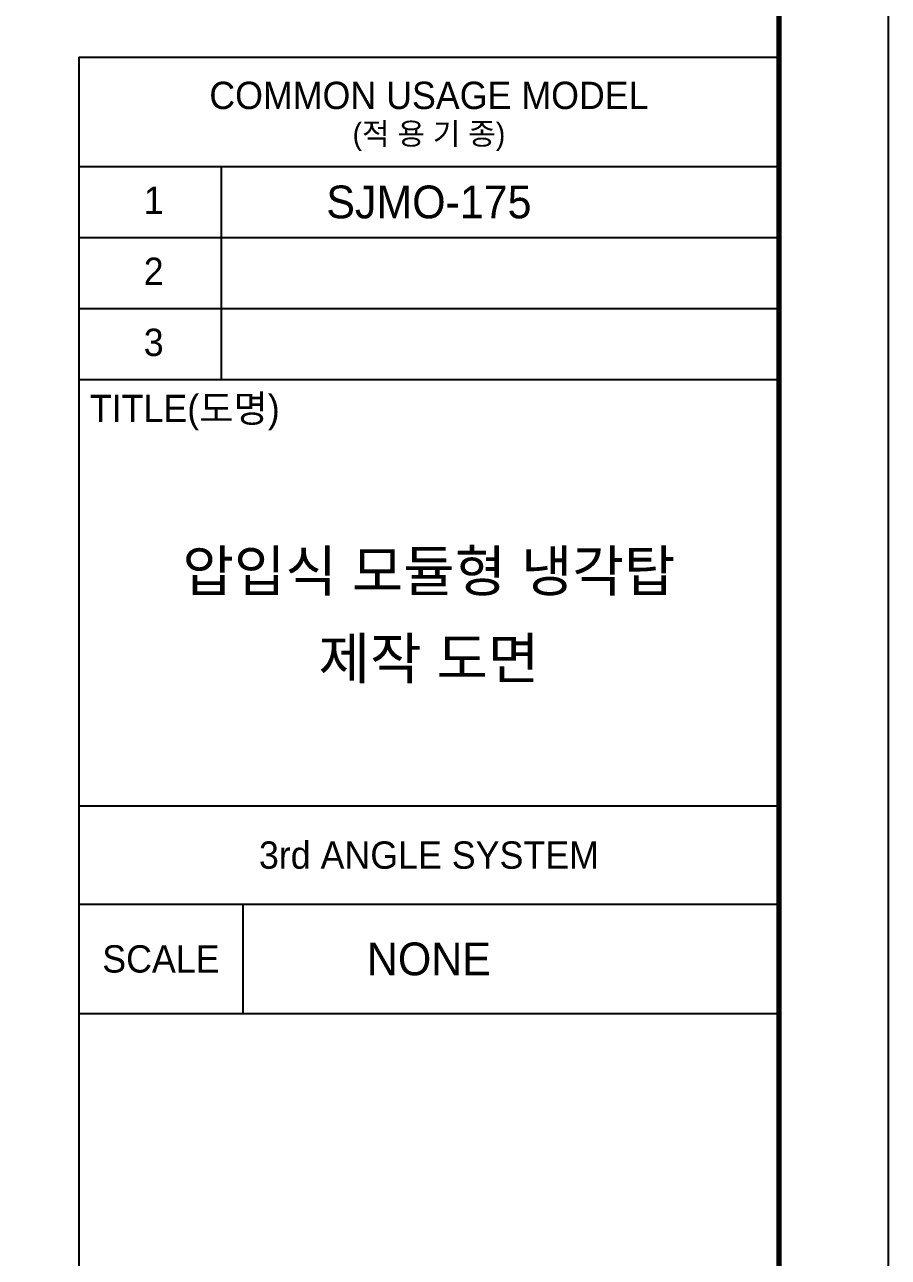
# Model space of a CAD drawing. Header units: millimetres. Extents: x -17070 to 42538, y -291348 to 31440.
# Drawn here: x 37010 to 42538, y 16015 to 23911 of the extents above; entities that cross this region are included whole.
import ezdxf
from ezdxf.enums import TextEntityAlignment as Align

# ---------------------------------------------------------------- set-up
doc = ezdxf.new("R2010")
doc.units = ezdxf.units.MM
doc.layers.add('냉각탑_form', color=1, linetype='Continuous')
doc.layers.add('냉각탑_text', color=3, linetype='Continuous')
doc.styles.add('돋움', font='Dotum.ttf')

msp = doc.modelspace()

# ---------------------------------------------------------------- linework, layer by layer
at = {"layer": 'Defpoints'}
msp.add_lwpolyline([(13130.9, 31440.3), (42538.1, 31440.3), (42538.1, 10645.2), (13130.9, 10645.2)], close=True, dxfattribs=at)
at = {"layer": '냉각탑_form'}
for p, q in [((37356.8, 23703.4), (37356.8, 11345.4)), ((37356.8, 23703.4), (41837.9, 23703.4)), ((37356.8, 23003.2), (41837.9, 23003.2)), ((38267, 23003.2), (38267, 21637.9)), ((37356.8, 22548.1), (41837.9, 22548.1)), ((37356.8, 22093), (41837.9, 22093)), ((37356.8, 21637.9), (41837.9, 21637.9)), ((37356.8, 18907.2), (41837.9, 18907.2)), ((37356.8, 18277.1), (41837.9, 18277.1)), ((38407.1, 18277.1), (38407.1, 17576.9)), ((37356.8, 17576.9), (41837.9, 17576.9))]:
    msp.add_line(p, q, dxfattribs=at)
at = {"layer": '냉각탑_form', "const_width": 35}
msp.add_lwpolyline([(13831.1, 30740.1), (13831.1, 11345.4), (41837.9, 11345.4), (41837.9, 30740.1)], close=True, dxfattribs=at)

# ---------------------------------------------------------------- texts
at = {"layer": '냉각탑_form', "style": '돋움'}
for s, height, p in [('COMMON USAGE MODEL', 175.043, (39597.4, 23458.3)), ('(적 용 기 종)', 140.03, (39597.4, 23213.3)), ('3rd ANGLE SYSTEM', 175.043, (39597.4, 18592.1)), ('SCALE', 175.04, (37881.9, 17927))]:
    msp.add_text(s, height=height, dxfattribs=at).set_placement(p, align=Align.MIDDLE_CENTER)
for s, height, p in [('1', 175, (37772, 22699.1)), ('2', 175, (37772, 22244)), ('3', 175, (37772, 21788.9)), ('TITLE(도명)', 175.04, (37427.2, 21365.1))]:
    msp.add_text(s, height=height, dxfattribs=at).set_placement(p)
at = {"layer": '냉각탑_text', "style": '돋움'}
for s, height, p in [('SJMO-175', 210.05, (39597.4, 22775.7)), ('압입식 모듈형 냉각탑', 262.5, (39597.4, 20412.2)), ('제작 도면', 262.5, (39597.4, 19852.2)), ('NONE', 210.05, (39597.4, 17927))]:
    msp.add_text(s, height=height, dxfattribs=at).set_placement(p, align=Align.MIDDLE_CENTER)

doc.saveas('drawing.dxf')
